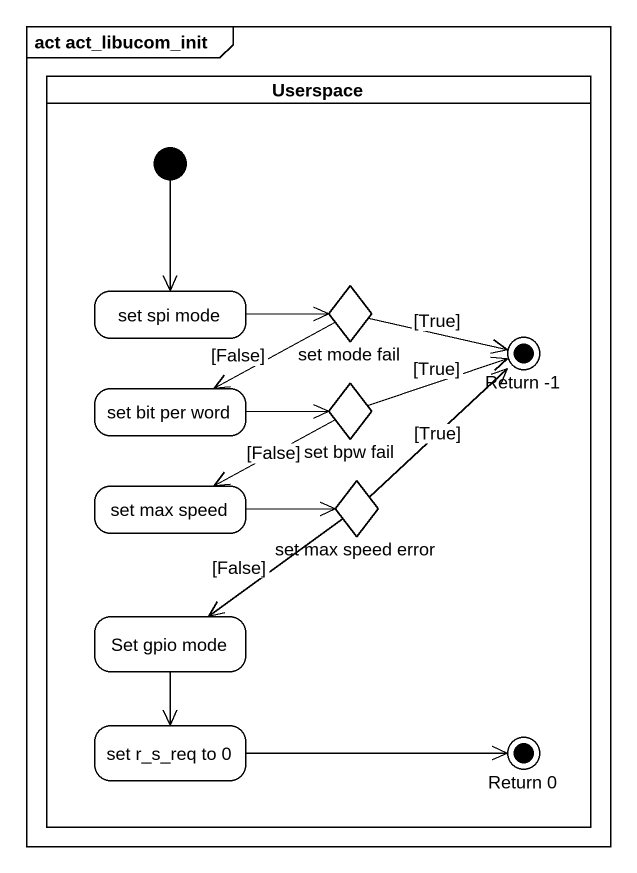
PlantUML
@startuml
mainframe act act_libucom_init
hide empty description
state Userspace <<partition>> {
  state "set spi mode" as set_spi_mode
  state "set mode fail" as set_mode_fail <<choice>>
  state "Return -1" as Return_1 <<end>>
  state "set bit per word" as set_bit_per_word
  state "set bpw fail" as set_bpw_fail <<choice>>
  state "set max speed" as set_max_speed
  state "set max speed error" as set_max_speed_error <<choice>>
  state "Set gpio mode" as Set_gpio_mode
  state "set r_s_req to 0" as set_r_s_req_to_0
  state "Return 0" as Return_0 <<end>>
  [*] --> set_spi_mode
}
set_spi_mode -right-> set_mode_fail
set_mode_fail -right-> Return_1 : [True]
set_mode_fail -left-> set_bit_per_word : [False]
set_bit_per_word -right-> set_bpw_fail
set_bpw_fail -right-> Return_1 : [True]
set_bpw_fail -left-> set_max_speed : [False]
set_max_speed -right-> set_max_speed_error
set_max_speed_error -up-> Return_1 : [True]
set_max_speed_error --> Set_gpio_mode : [False]
Set_gpio_mode --> set_r_s_req_to_0
set_r_s_req_to_0 -right-> Return_0
@enduml
